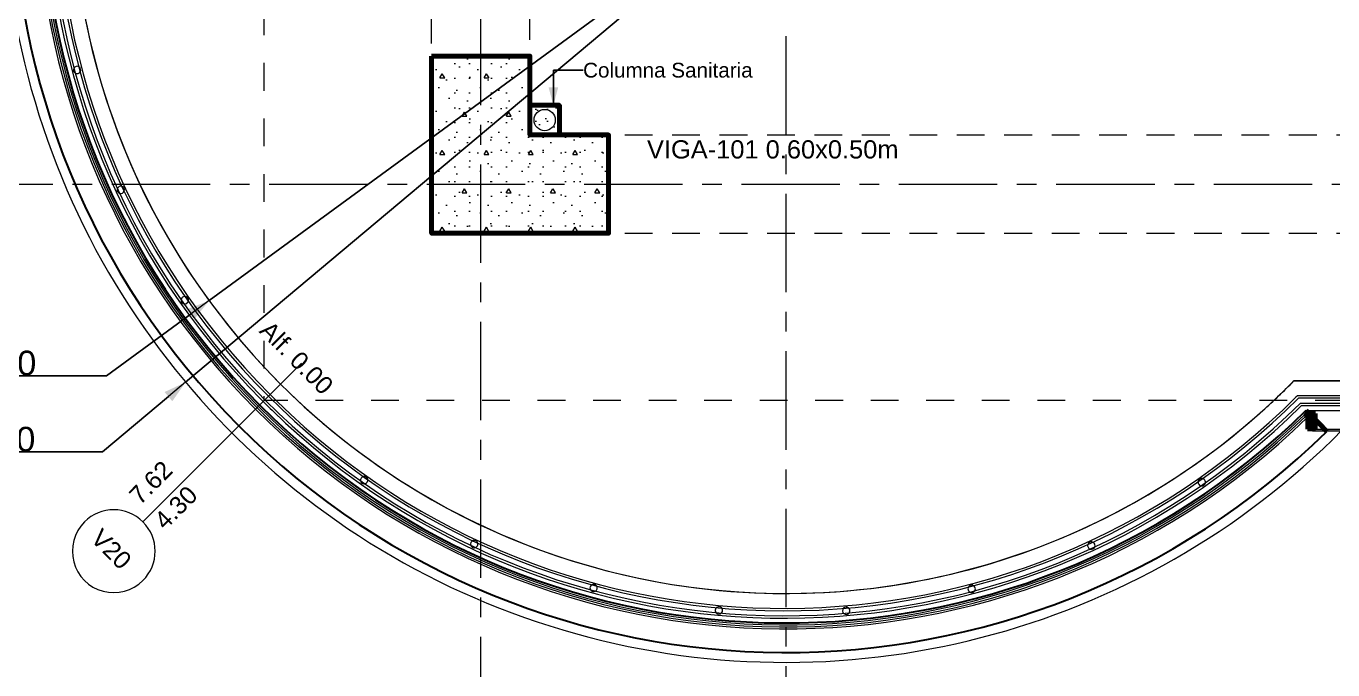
# Model space of a CAD drawing. Header units: inches. Extents: x -19 to 5698, y -728 to 92.
# Drawn here: x 284.51 to 291.15, y 4.98 to 8.25 of the extents above; entities that cross this region are included whole.
import ezdxf

# ---------------------------------------------------------------- set-up
doc = ezdxf.new("R2010")
doc.units = ezdxf.units.IN
doc.header["$MEASUREMENT"] = 0
doc.header["$PDMODE"] = 1
for name, pattern in [('Hidden Line', [0.195611, 0.141111, -0.0545]), ('Punto & Raya', [0.65, 0.5, -0.075, 0, -0.075]), ('Rayas', [0.282222, 0.141111, -0.141111])]:
    doc.linetypes.add(name, pattern=pattern)
doc.layers.get('0').update_dxf_attribs({"color": 61})
for name, color, linetype in [('02 _ ARQ _ ALB _ Ejes Generales', 251, 'Continuous'), ('02 _ ARQ _ ZON _ Espacio.3D', 7, 'Continuous'), ('08 _ STR _ EXT _ 06 Columnas', 7, 'Continuous'), ('08 _ STR _ EXT _ 07 Losa Aligerada', 7, 'Continuous'), ('08 _ STR _ EXT _ 09 Vigas', 251, 'Continuous'), ('Acabado - Muros', 7, 'Continuous'), ('Cotas - General', 7, 'Continuous'), ('Dibujo 2D - General', 7, 'Continuous'), ('Estructura - 04 MURO', 7, 'Continuous'), ('Estructura - Carga', 7, 'Continuous'), ('Interior - Escaleras & Barandillas', 7, 'Continuous'), ('MEP - HVAC', 7, 'Continuous'), ('Notas - Etiquetas', 7, 'Continuous')]:
    doc.layers.add(name, color=color, linetype=linetype)
doc.styles.add('Estilo_Generado_4', font='swisse.ttf')
doc.dimstyles.new('Estilo_Generado__18', dxfattribs={"dimtxt": 0.125, "dimasz": 0.114, "dimexe": 0.18, "dimexo": 0.04, "dimgap": 0, "dimtad": 1, "dimtih": 1, "dimtoh": 1, "dimdec": 3, "dimzin": 0, "dimdsep": 46, "dimtxsty": 'Estilo_Generado_4', "dimblk": 'ARROWHEAD_5', "dimblk1": 'ARROWHEAD_5', "dimblk2": 'ARROWHEAD_5', "dimcen": 0.09, "dimclrd": 144, "dimclre": 144, "dimclrt": 7, "dimadec": 0, "dimazin": 0, "dimtfac": 1, "dimtdec": 4, "dimtmove": 0, "dimatfit": 3, "dimfxl": 1, "dimtolj": 1, "dimtzin": 0, "dimarcsym": 0})
doc.dimstyles.new('Estilo_Generado__8', dxfattribs={"dimtxt": 0.18, "dimasz": 0.0912, "dimexe": 0.18, "dimexo": 0.0625, "dimgap": 0, "dimtad": 0, "dimtih": 1, "dimtoh": 1, "dimdec": 4, "dimzin": 0, "dimdsep": 46, "dimcen": 0.09, "dimadec": 0, "dimazin": 0, "dimtfac": 1, "dimtdec": 4, "dimtmove": 0, "dimatfit": 3, "dimldrblk": 'ARROWHEAD_5', "dimfxl": 1, "dimtolj": 1, "dimtzin": 0, "dimarcsym": 0})

# ---------------------------------------------------------------- blocks, each defined once
blk = doc.blocks.new('ARROWHEAD_5')
at = {"linetype": 'Continuous', "lineweight": 0}
blk.add_hatch(color=0, dxfattribs=at).paths.add_polyline_path([(-1, 0.2679), (0, 0), (-1, -0.2679)])
at = {"color": 0, "linetype": 'Continuous', "lineweight": 0}
blk.add_line((0, 0), (-1, 0), dxfattribs=at)
blk = doc.blocks.new('*D234', base_point=(2412.1771, 0))
at = {"layer": 'Cotas - General', "color": 144, "linetype": 'Continuous', "lineweight": -2, "transparency": 16777216}
for p, q in [((288.37, 9.0005), (285.44, 6.8577)), ((284.918, 6.4759), (285.348, 6.7904)), ((283.963, 6.4759), (284.918, 6.4759))]:
    blk.add_line(p, q, dxfattribs=at)
at = {"layer": 'Defpoints', "color": 0, "linetype": 'Continuous', "transparency": 16777216}
for p in [(288.37, 9.0005), (285.44, 6.8577)]:
    blk.add_point(p, dxfattribs=at)
at = {"layer": 'Cotas - General', "color": 144, "linetype": 'Continuous', "lineweight": -2, "transparency": 16777216, "xscale": 0.114, "yscale": 0.114, "zscale": 0.114, "rotation": 36.17871491754069}
blk.add_blockref('ARROWHEAD_5', (285.44, 6.8577), dxfattribs=at)
at = {"layer": 'Cotas - General', "color": 7, "linetype": 'Continuous', "lineweight": 13, "transparency": 16777216, "insert": (284.28, 6.5402), "char_height": 0.125, "attachment_point": 5, "style": 'Estilo_Generado_4'}
blk.add_mtext('\\A1;R3.630', dxfattribs=at)
blk = doc.blocks.new('*D235', base_point=(2412.1771, 0))
at = {"layer": 'Cotas - General', "color": 144, "linetype": 'Continuous', "lineweight": -2, "transparency": 16777216}
for p, q in [((288.37, 9.0005), (285.3202, 6.4434)), ((284.8976, 6.0891), (285.2328, 6.3702)), ((283.9579, 6.0891), (284.8976, 6.0891))]:
    blk.add_line(p, q, dxfattribs=at)
at = {"layer": 'Defpoints', "color": 0, "linetype": 'Continuous', "transparency": 16777216}
for p in [(288.37, 9.0005), (285.3202, 6.4434)]:
    blk.add_point(p, dxfattribs=at)
at = {"layer": 'Cotas - General', "color": 144, "linetype": 'Continuous', "lineweight": -2, "transparency": 16777216, "xscale": 0.114, "yscale": 0.114, "zscale": 0.114, "rotation": 39.97752198717775}
blk.add_blockref('ARROWHEAD_5', (285.3202, 6.4434), dxfattribs=at)
at = {"layer": 'Cotas - General', "color": 7, "linetype": 'Continuous', "lineweight": 13, "transparency": 16777216, "insert": (284.275, 6.1534), "char_height": 0.125, "attachment_point": 5, "style": 'Estilo_Generado_4'}
blk.add_mtext('\\A1;R3.980', dxfattribs=at)

msp = doc.modelspace()

# ---------------------------------------------------------------- hatches: boundary and pattern name
at = {"layer": '08 _ STR _ EXT _ 06 Columnas', "linetype": 'Continuous', "lineweight": 9}
h = msp.add_hatch(dxfattribs=at)
h.set_pattern_fill('HORMIGÓN_EN_MASA_0002', style=0, pattern_type=2)
h.set_pattern_definition([(0, (277.50006, 1e-08), (0, 0.389711), [0.024375, -0.200625]), (0, (277.61256, 0.19486), (0, 0.389711), [0.024375, -0.200625]), (60, (277.50006, 1e-08), (-0.3375, 0.194856), [0.024375, -0.200625]), (60, (277.72506, 1e-08), (-0.3375, 0.194856), [0.024375, -0.200625]), (120, (277.52444, 1e-08), (0.3375, 0.194856), [0.024375, -0.200625]), (120, (277.74944, 1e-08), (0.3375, 0.194856), [0.024375, -0.200625]), (0, (277.50006, 0.0375), (0, 0.075), [0, -0.075, 0, -0.1125]), (45, (277.53756, 0.0375), (-0.053033, 0.053033), [0, -0.05625, 0, -0.09375])])
h.paths.add_polyline_path([(286.57, 8.1), (286.57, 7.2), (287.47, 7.2), (287.47, 7.7), (287.07, 7.7), (287.07, 8.1)])
at = {"layer": 'Acabado - Muros', "linetype": 'Continuous', "lineweight": 0}
msp.add_hatch(color=254, dxfattribs=at).paths.add_polyline_path([(291.0629, 6.285), (291.0229, 6.285), (291.0229, 6.205), (291.0629, 6.205)])
at = {"layer": 'Acabado - Muros', "linetype": 'Continuous', "lineweight": 9}
msp.add_hatch(color=250, dxfattribs=at).paths.add_polyline_path([(291.0479, 6.195), (291.57, 6.195), (291.57, 6.205), (291.0479, 6.205)])
at = {"layer": 'Estructura - Carga', "linetype": 'Continuous', "lineweight": 13}
h = msp.add_hatch(dxfattribs=at)
h.set_pattern_fill('HORMIGÓN_ARMADO_0002', color=251, style=0, pattern_type=2)
h.set_pattern_definition([(0, (277.50006, 1e-08), (0, 0.311769), [0.03, -0.15]), (0, (277.59006, 0.1559), (0, 0.311769), [0.03, -0.15]), (60, (277.50006, 1e-08), (-0.27, 0.1558846), [0.03, -0.15]), (60, (277.68006, 1e-08), (-0.27, 0.1558846), [0.03, -0.15]), (120, (277.53006, 1e-08), (0.27, 0.1558846), [0.03, -0.15]), (120, (277.71006, 1e-08), (0.27, 0.1558846), [0.03, -0.15]), (0, (277.50006, 0.03), (0, 0.06), [0, -0.06, 0, -0.09]), (45, (277.53006, 0.03), (-0.0424264, 0.0424264), [0, -0.045, 0, -0.075])])
h.paths.add_polyline_path([(287.07, 7.7), (287.22, 7.7), (287.22, 7.85), (287.07, 7.85)])

# ---------------------------------------------------------------- linework, layer by layer
at = {"layer": '02 _ ARQ _ ALB _ Ejes Generales', "color": 251, "linetype": 'Punto & Raya', "lineweight": 13, "true_color": 0x636466}
for p, q in [((286.82, 3.05), (286.82, 44.9)), ((283.3455, 7.45), (332.07, 7.45))]:
    msp.add_line(p, q, dxfattribs=at)
at = {"layer": '02 _ ARQ _ ZON _ Espacio.3D', "color": 254, "linetype": 'Continuous', "lineweight": 0, "flags": 128}
msp.add_lwpolyline([(285.82, 11.584, 1.006545), (290.9535, 6.4505), (297.3949, 6.4505), (297.3958, 7.7), (297.6258, 7.7), (297.6258, 6.4505), (302.4195, 6.4505), (302.4195, 7.7), (302.995, 7.7), (302.995, 17.35), (301.67, 17.35), (301.67, 16.9001), (301.07, 16.9), (301.07, 16.2999), (300.57, 16.2998), (300.5701, 17.35), (297.5201, 17.35), (297.5201, 26.5963), (285.82, 26.5963), (285.82, 22.7663), (287.07, 22.7663), (287.07, 22.4977), (285.82, 22.4977)], format="xyb", close=True, dxfattribs=at)
at = {"layer": '08 _ STR _ EXT _ 06 Columnas', "color": 7, "linetype": 'Continuous', "lineweight": 80, "flags": 128}
msp.add_lwpolyline([(286.57, 8.1), (286.57, 7.2), (287.47, 7.2), (287.47, 7.7), (287.07, 7.7), (287.07, 8.1)], close=True, dxfattribs=at)
at = {"layer": '08 _ STR _ EXT _ 07 Losa Aligerada', "color": 7, "linetype": 'Continuous', "lineweight": 18, "flags": 128}
msp.add_lwpolyline([(285.67, 33.9), (285.67, 21.2663), (285.72, 21.2663), (285.72, 11.97, 1.049431), (291.2937, 6.3), (302.1003, 6.3)], format="xyb", dxfattribs=at)
at = {"layer": '08 _ STR _ EXT _ 07 Losa Aligerada', "color": 7, "linetype": 'Rayas', "lineweight": 18, "flags": 128}
msp.add_lwpolyline([(283.7702, 20.4887), (283.7702, 4.4), (295.2587, 4.4), (295.2587, 4.6), (294.9123, 4.6), (294.9123, 6.35), (285.72, 6.35), (285.72, 20.0845), (283.9702, 20.0845), (283.9702, 20.4887)], close=True, dxfattribs=at)
at = {"layer": '08 _ STR _ EXT _ 09 Vigas', "color": 251, "linetype": 'Hidden Line', "lineweight": 13, "true_color": 0x636466}
for p, q in [((286.57, 7.2), (286.57, 17.4)), ((287.07, 7.7), (287.07, 16.9)), ((287.07, 7.7), (293.57, 7.7)), ((287.07, 7.2), (286.57, 7.2)), ((287.07, 7.2), (329.07, 7.2))]:
    msp.add_line(p, q, dxfattribs=at)
at = {"layer": 'Acabado - Muros', "color": 7, "linetype": 'Continuous', "lineweight": 60}
for p, q in [((291.0629, 6.285), (291.0229, 6.285)), ((291.0229, 6.285), (291.0229, 6.205)), ((291.0629, 6.285), (291.0629, 6.205)), ((291.0629, 6.205), (291.0229, 6.205))]:
    msp.add_line(p, q, dxfattribs=at)
at = {"layer": 'Acabado - Muros', "color": 7, "linetype": 'Continuous', "lineweight": 13, "flags": 128}
msp.add_lwpolyline([(291.0479, 6.195), (291.0479, 6.205), (291.57, 6.205), (291.57, 6.195)], close=True, dxfattribs=at)
at = {"layer": 'Dibujo 2D - General', "color": 7, "linetype": 'Punto & Raya', "lineweight": 13}
msp.add_lwpolyline([(288.37, 9.0005), (288.37, 4.5898)], dxfattribs=at)
at = {"layer": 'Estructura - 04 MURO', "color": 7, "linetype": 'Continuous', "lineweight": 13, "flags": 128}
for points in [[(297.3949, 6.45), (290.953, 6.45)], [(291.015, 6.3), (297.3949, 6.3)]]:
    msp.add_lwpolyline(points, dxfattribs=at)
at = {"layer": 'Estructura - 04 MURO', "color": 7, "linetype": 'Continuous', "lineweight": 13}
for radius, start, end in [(3.78, 135.58459, 314.40451), (3.63, 134.62616, 311.93195), (3.63, 311.93195, 315.36268)]:
    msp.add_arc((288.37, 9.0005), radius, start, end, dxfattribs=at)
at = {"layer": 'Estructura - Carga', "color": 7, "linetype": 'Continuous', "lineweight": 13}
msp.add_line((285.1034, 5.7338), (285.9094, 6.5397), dxfattribs=at)
at = {"layer": 'Estructura - Carga', "color": 7, "linetype": 'Continuous', "lineweight": 30}
for p, q in [((291.0188, 6.2618), (291.0049, 6.2762)), ((291.0227, 6.2936), (291.0358, 6.2784)), ((291.0227, 6.2936), (291.0227, 6.2936)), ((291.0367, 6.2793), (291.0227, 6.2936))]:
    msp.add_line(p, q, dxfattribs=at)
at = {"layer": 'Estructura - Carga', "color": 7, "linetype": 'Continuous', "lineweight": 80}
for p, q in [((291.0227, 6.2936), (291.0157, 6.3007)), ((291.0227, 6.2936), (291.0157, 6.3007)), ((291.0367, 6.2793), (291.0227, 6.2936)), ((291.0367, 6.2793), (291.0227, 6.2936)), ((291.0367, 6.2793), (291.0227, 6.2936)), ((291.1207, 6.1936), (291.0367, 6.2793)), ((291.1207, 6.1936), (291.0367, 6.2793))]:
    msp.add_line(p, q, dxfattribs=at)
at = {"layer": 'Estructura - Carga', "color": 7, "linetype": 'Continuous', "lineweight": 80, "flags": 128}
msp.add_lwpolyline([(287.07, 7.7), (287.22, 7.7), (287.22, 7.85), (287.07, 7.85)], close=True, dxfattribs=at)
at = {"layer": 'Estructura - Carga', "color": 251, "linetype": 'Continuous', "lineweight": 13, "flags": 128}
msp.add_lwpolyline([(284.8061, 5.7338, 1), (285.1035, 5.4364, 1)], format="xyb", close=True, dxfattribs=at)
at = {"layer": 'Estructura - Carga', "color": 7, "linetype": 'Continuous', "lineweight": 30}
for radius, start, end in [(3.93, 135.58289, 314.41968), (3.78, 135.58289, 314.41968), (3.79, 314.04373, 314.41968), (3.81, 314.04373, 314.39994)]:
    msp.add_arc((288.37, 9.0005), radius, start, end, dxfattribs=at)
at = {"layer": 'Estructura - Carga', "color": 7, "linetype": 'Continuous', "lineweight": 13}
for radius in [3.81, 3.8, 3.79]:
    msp.add_arc((288.37, 9.0005), radius, 135.95885, 314.04373, dxfattribs=at)
at = {"layer": 'Interior - Escaleras & Barandillas', "color": 161, "linetype": 'Continuous', "lineweight": 13}
for p, q in [((285.7502, 6.3806), (285.7502, 6.3807)), ((285.7679, 6.3631), (285.7502, 6.3806)), ((285.7061, 6.3541), (285.706, 6.3541)), ((285.706, 6.3541), (285.7149, 6.3453)), ((285.7149, 6.3453), (285.7149, 6.3452)), ((285.7149, 6.3452), (285.7327, 6.3276)), ((285.7327, 6.3276), (285.7505, 6.3099)), ((285.7505, 6.3099), (285.7506, 6.3099)), ((285.7506, 6.3099), (285.7595, 6.3011)), ((285.7856, 6.3456), (285.7679, 6.3631)), ((285.7856, 6.3456), (285.7856, 6.3456)), ((290.971, 6.375), (290.9637, 6.3677)), ((291.0064, 6.375), (290.971, 6.375)), ((301.8674, 6.3625), (290.9762, 6.3625)), ((301.8674, 6.3625), (290.9762, 6.3625)), ((301.8674, 6.3625), (290.9762, 6.3625)), ((290.9865, 6.3375), (301.8674, 6.3375)), ((290.9865, 6.3375), (301.8674, 6.3375)), ((290.9865, 6.3375), (301.8674, 6.3375)), ((290.9901, 6.3235), (290.9917, 6.325)), ((290.9901, 6.3235), (290.9901, 6.3235)), ((290.9917, 6.325), (291.0064, 6.325)), ((291.0314, 6.375), (291.0064, 6.375)), ((291.0064, 6.325), (291.0314, 6.325)), ((291.0439, 6.375), (291.0314, 6.375)), ((291.0314, 6.325), (291.0439, 6.325)), ((301.8674, 6.375), (291.0439, 6.375)), ((291.0439, 6.325), (301.8674, 6.325)), ((285.7595, 6.3011), (285.7595, 6.3012))]:
    msp.add_line(p, q, dxfattribs=at)
at = {"layer": 'Interior - Escaleras & Barandillas', "color": 161, "linetype": 'Continuous', "lineweight": 13, "flags": 128}
for points in [[(284.7868, 8.0343, 1), (284.7506, 8.0245, 1)], [(285.0081, 7.4285, 1), (284.9742, 7.4126, 1)], [(285.3311, 6.8702, 1), (285.3004, 6.8487, 1)], [(286.238, 5.9613, 1), (286.2164, 5.9307, 1)], [(290.474, 5.9509, 1), (290.4954, 5.9201, 1)], [(286.7946, 5.6382, 1), (286.7787, 5.6042, 1)], [(289.9157, 5.6305, 1), (289.9315, 5.5965, 1)], [(287.3989, 5.4166, 1), (287.3891, 5.3804, 1)], [(289.3103, 5.4119, 1), (289.32, 5.3756, 1)], [(288.0325, 5.3033, 1), (288.0292, 5.266, 1)], [(288.6762, 5.3017, 1), (288.6794, 5.2643, 1)]]:
    msp.add_lwpolyline(points, format="xyb", close=True, dxfattribs=at)
at = {"layer": 'Interior - Escaleras & Barandillas', "color": 161, "linetype": 'Continuous', "lineweight": 13}
for centre, radius, start, end in [((288.37, 9.0005), 3.7425, 135.3507, 225.0006), ((288.37, 9.0005), 3.7425, 135.3507, 225.0006), ((288.37, 9.0005), 3.7425, 135.3507, 225.0006), ((288.37, 9.0005), 3.755, 136.26542, 224.81009), ((288.37, 9.0005), 3.7175, 135.1927, 225.00104), ((288.37, 9.0005), 3.7175, 135.1927, 225.00104), ((288.37, 9.0005), 3.7175, 135.1927, 225.00104), ((288.37, 9.0005), 3.705, 136.04124, 224.99996), ((288.3634, 8.9819), 3.7247, 224.86989, 314.76814), ((288.3634, 8.9819), 3.7247, 224.86989, 314.76814), ((288.3634, 8.9819), 3.7247, 224.86989, 314.76814), ((288.3634, 8.9819), 3.6997, 224.86945, 314.92737), ((288.3634, 8.9819), 3.6997, 224.86945, 314.92737), ((288.3634, 8.9819), 3.6997, 224.86945, 314.92737), ((288.3634, 8.9819), 3.7372, 225.83304, 314.65591), ((288.3634, 8.9819), 3.6872, 225.64271, 314.84755)]:
    msp.add_arc(centre, radius, start, end, dxfattribs=at)
at = {"layer": 'MEP - HVAC', "color": 7, "linetype": 'Continuous', "lineweight": 13, "flags": 128}
msp.add_lwpolyline([(287.199, 7.775, -1), (287.091, 7.775, -1)], format="xyb", close=True, dxfattribs=at)

# ---------------------------------------------------------------- texts
at = {"layer": 'Estructura - Carga', "color": 5, "lineweight": 25, "char_height": 0.09, "attachment_point": 7, "style": 'Estilo_Generado_4'}
for s, insert, rotation in [('\\A1;{\\pql;\\pt0;\\fSwis721 Ex BT|b0|i0|c0|p34;Alf. 0.00\\fSwis721 Ex BT|b0|i0|c0|p34;\\A1{\\H.66x;\\S^  ;}\\fSwis721 Ex BT|b0|i0|c0|p34;\\fSwis721 Ex BT|b0|i0|c0|p34;}', (285.6708, 6.6805), 315.00129), ('\\A1;{\\pql;\\pt0;\\fSwis721 Ex BT|b0|i0|c0|p34;7.62\\fSwis721 Ex BT|b0|i0|c0|p34;\\A1{\\H.66x;\\S^  ;}\\fSwis721 Ex BT|b0|i0|c0|p34;\\fSwis721 Ex BT|b0|i0|c0|p34;}', (285.1068, 5.7974), 45.00129), ('\\A1;{\\pql;\\pt0;\\fSwis721 Ex BT|b0|i0|c0|p34;4.30\\fSwis721 Ex BT|b0|i0|c0|p34;\\A1{\\H.66x;\\S^  ;}\\fSwis721 Ex BT|b0|i0|c0|p34;\\fSwis721 Ex BT|b0|i0|c0|p34;}', (285.2341, 5.6701), 45.00129), ('\\A1;{\\pql;\\pt0;\\fSwis721 Ex BT|b0|i0|c0|p34;V20\\fSwis721 Ex BT|b0|i0|c0|p34;\\fSwis721 Ex BT|b0|i0|c0|p34;\\fSwis721 Ex BT|b0|i0|c0|p34;}', (284.8308, 5.6421), 315.00129)]:
    msp.add_mtext(s, dxfattribs=dict(at, insert=insert, rotation=rotation))
at = {"layer": 'Notas - Etiquetas', "color": 5, "linetype": 'Continuous', "lineweight": 35, "insert": (287.3404, 8.028), "char_height": 0.075, "attachment_point": 4, "style": 'Estilo_Generado_4'}
msp.add_mtext('\\A1;{\\pql;\\fSwis721 Ex BT|b0|i0|c0|p34;Columna Sanitaria}', dxfattribs=at)
at = {"layer": 'Notas - Etiquetas', "color": 171, "linetype": 'Continuous', "lineweight": 13, "insert": (287.6651, 7.6724), "char_height": 0.0925, "attachment_point": 1, "style": 'Estilo_Generado_4'}
msp.add_mtext('\\A1;{\\pql;\\fSwis721 Ex BT|b0|i0|c0|p34;VIGA-101\\fSwis721 Ex BT|b0|i0|c0|p34; \\fSwis721 Ex BT|b0|i0|c0|p34;0.60\\fSwis721 Ex BT|b0|i0|c0|p34;x\\fSwis721 Ex BT|b0|i0|c0|p34;0.50\\fSwis721 Ex BT|b0|i0|c0|p34;m}', dxfattribs=at)

# ---------------------------------------------------------------- dimensions: what is measured, and where the dimension line sits
at = {"layer": 'Cotas - General', "color": 144, "linetype": 'Continuous', "lineweight": 13}
for mpoint, picture, middle in [((285.3202, 6.4434), '*D235', (284.275, 6.0891)), ((285.44, 6.8577), '*D234', (284.28, 6.4759))]:
    dim = msp.add_radius_dim(center=(288.37, 9.0005), mpoint=mpoint, dimstyle='Estilo_Generado__18', dxfattribs=at)
    dim.commit()
    dim.dimension.update_dxf_attribs({"geometry": picture, "text_midpoint": middle, "dimtype": 164})

# ---------------------------------------------------------------- leaders
at = {"layer": 'Notas - Etiquetas', "color": 144, "linetype": 'Continuous', "lineweight": 13, "annotation_type": 0, "has_hookline": 1, "hookline_direction": 0, "text_width": 1.0171}
msp.add_leader([(287.1894, 7.85), (287.1894, 8.028), (287.3404, 8.028)], dimstyle='Estilo_Generado__8', dxfattribs=at)

doc.saveas('drawing.dxf')
